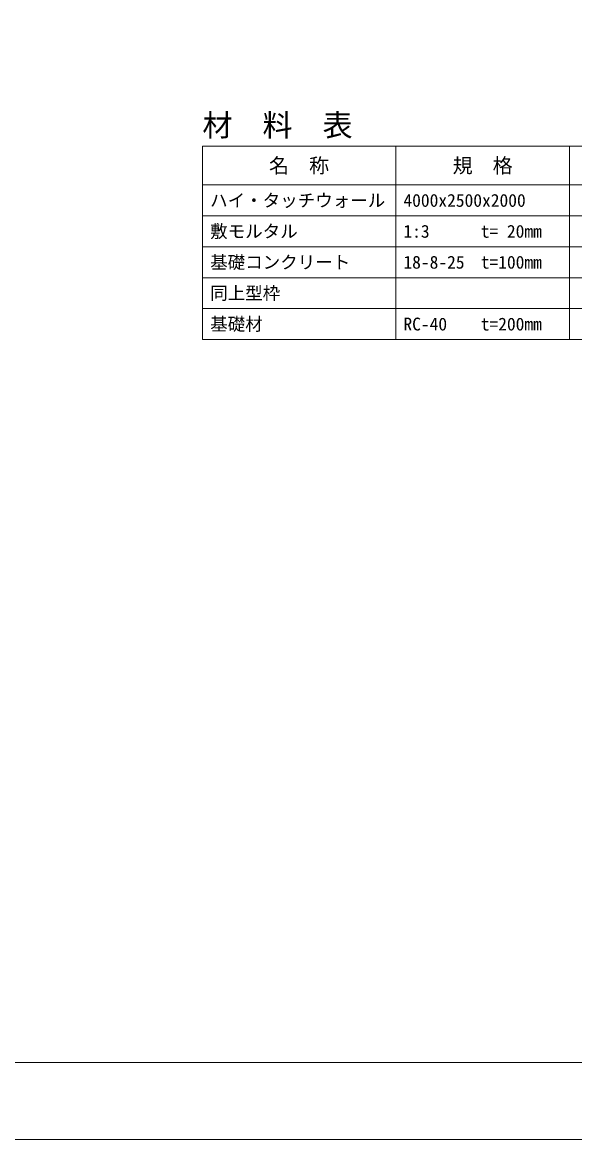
# Model space of a CAD drawing. Units: millimetres at full size; details may follow other scales. Extents: x 0 to 42050, y 0 to 29700.
# Drawn here: x 27196 to 34340, y 0 to 14453 of the extents above; entities that cross this region are included whole.
import ezdxf
from ezdxf.enums import TextEntityAlignment as Align

# ---------------------------------------------------------------- set-up
doc = ezdxf.new("R2010")
doc.units = ezdxf.units.MM
doc.header["$LTSCALE"] = 50
doc.layers.add('D-MTR', color=7, linetype='Continuous')
doc.layers.add('D-MTR-TXT', color=7, linetype='Continuous')
for name, color, linetype, lineweight in [('D-MTR-FRAM', 7, 'Continuous', 13), ('D-MTR-LINE', 7, 'Continuous', 13), ('D-TTL', 2, 'Continuous', 13)]:
    doc.layers.add(name, color=color, linetype=linetype, lineweight=lineweight)
doc.styles.add('ＭＳ ゴシック', font='')
doc.styles.get('ＭＳ ゴシック').set_extended_font_data('MS Gothic')

msp = doc.modelspace()

# ---------------------------------------------------------------- linework, layer by layer
at = {"layer": 'D-MTR-FRAM'}
for p, q in [((29525, 12850), (38275, 12850)), ((29525, 12850), (29525, 10350)), ((29525, 10350), (38275, 10350))]:
    msp.add_line(p, q, dxfattribs=at)
at = {"layer": 'D-MTR-LINE'}
for p, q in [((32025, 12850), (32025, 10350)), ((34275, 12850), (34275, 10350)), ((29525, 12350), (38275, 12350)), ((29525, 11950), (38275, 11950)), ((29525, 11550), (38275, 11550)), ((29525, 11150), (38275, 11150)), ((29525, 10750), (38275, 10750))]:
    msp.add_line(p, q, dxfattribs=at)
at = {"layer": 'D-TTL'}
for points in [[(0, 0), (42050, 0), (42050, 29700), (0, 29700)], [(1000, 1000), (41050, 1000), (41050, 28700), (1000, 28700)]]:
    msp.add_lwpolyline(points, close=True, dxfattribs=at)

# ---------------------------------------------------------------- texts
at = {"layer": 'D-MTR', "style": 'ＭＳ ゴシック'}
msp.add_text('材\u3000料\u3000表', height=284.8, dxfattribs=at).set_placement((29525, 12895.38), align=Align.BOTTOM_LEFT)
at = {"layer": 'D-MTR-TXT', "style": 'ＭＳ ゴシック'}
for s, p in [('名\u3000称', (30775, 12600)), ('規\u3000格', (33150, 12600))]:
    msp.add_text(s, height=189.9, dxfattribs=at).set_placement(p, align=Align.MIDDLE_CENTER)
for s, p in [('ハイ・タッチウォール', (29625, 12150)), ('4000x2500x2000', (32125, 12150)), ('敷モルタル', (29625, 11750)), ('1:3', (32125, 11750)), ('t= 20mm', (33125, 11750)), ('基礎コンクリート', (29625, 11350)), ('18-8-25', (32125, 11350)), ('t=100mm', (33125, 11350)), ('同上型枠', (29625, 10950)), ('基礎材', (29625, 10550)), ('RC-40', (32125, 10550)), ('t=200mm', (33125, 10550))]:
    msp.add_text(s, height=166.1, dxfattribs=at).set_placement(p, align=Align.MIDDLE_LEFT)

doc.saveas('drawing.dxf')
